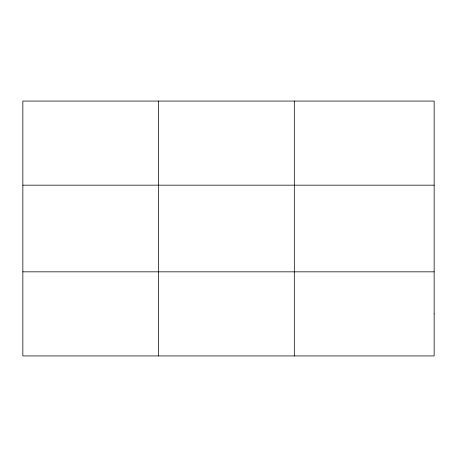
<?xml version="1.0" encoding="UTF-8"?>
<svg xmlns="http://www.w3.org/2000/svg" width="457" height="457" viewBox="0 0 457 457"><rect width="100%" height="100%" fill="white"/><g stroke="black" fill="none" stroke-linecap="round" stroke-linejoin="round"><path stroke-width="0.69" d="M158.579 355.934L158.579 101.066M294.308 355.934L294.308 101.066M22.85 185.171L434.15 185.171M22.85 271.829L434.15 271.829M434.15 313.885L434.15 355.934L22.85 355.934L22.85 101.066L434.15 101.066L434.15 313.885"/></g></svg>
